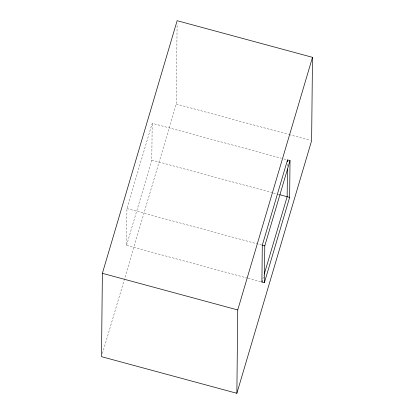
<?xml version="1.0" encoding="UTF-8"?>
<svg xmlns="http://www.w3.org/2000/svg" width="414" height="414" viewBox="0 0 414 414"><rect width="100%" height="100%" fill="white"/><g stroke="black" fill="none" stroke-linecap="round" stroke-linejoin="round"><path stroke-width="0.31" stroke-dasharray="2.07 1.55" d="M247.567 278.146L126.549 245.398L126.938 208.578L152.181 123.279L281.303 158.22M126.549 245.398L151.793 160.094L152.181 123.279M102.424 353.577L176.261 104.049L177.099 23.929M287.471 166.366L287.497 163.784M262.828 278.938L263.925 275.227M176.261 104.049L288.542 134.431M289.163 134.602L310.376 140.341M283.797 158.893L286.918 159.737M151.793 160.094L272.805 192.841M273.431 193.012L279.046 194.528M126.938 208.578L262.295 245.207M248.188 278.311L261.912 282.027"/><path stroke-width="0.62" d="M102.377 273.323L101.508 356.671L236.865 393.3L311.623 140.677L312.492 57.329L177.135 20.7L102.377 273.323L237.739 309.951L236.865 393.3M261.912 282.027L262.295 245.207L287.539 159.907L290.023 160.58L289.634 197.395L264.396 282.7L261.912 282.027L262.279 280.79M264.396 282.7L264.779 245.88L290.023 160.58M287.445 168.948L287.156 196.722L264.287 273.99M287.518 161.843L287.539 159.907M237.739 309.951L312.492 57.329M279.667 194.699L289.634 197.395M262.295 245.207L264.779 245.88"/></g></svg>
